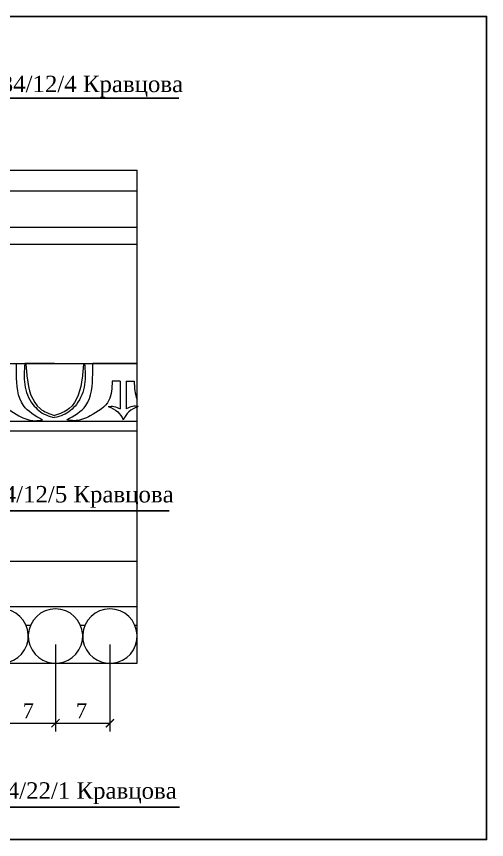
# Model space of a CAD drawing. Header units: millimetres. Extents: x 305054 to 305204, y -92520 to -92420.
# Drawn here: x 305146.8 to 305204, y -92520.2 to -92420.2 of the extents above; entities that cross this region are included whole.
import ezdxf

# ---------------------------------------------------------------- set-up
doc = ezdxf.new("R2010")
doc.units = ezdxf.units.MM
doc.header["$MEASUREMENT"] = 0
doc.layers.add('0.15', color=7, linetype='Continuous', lineweight=15)
doc.layers.add('размеры в модели', color=7, linetype='Continuous')
doc.styles.add('ELECT', font='times.ttf')
doc.styles.get("Standard").update_dxf_attribs({"font": 'times.ttf'})
doc.dimstyles.new('M_1', dxfattribs={"dimtxt": 1.8, "dimasz": 1, "dimexe": 1, "dimexo": 1, "dimgap": 0.6, "dimtad": 1, "dimdec": 0, "dimdsep": 46, "dimtxsty": 'Standard', "dimblk": 'ARCHTICK', "dimcen": -5, "dimclrd": 7, "dimclre": 7, "dimclrt": 7, "dimadec": 0, "dimazin": 0, "dimtfac": 1, "dimtdec": 0, "dimtmove": 0, "dimatfit": 3, "dimfxl": 1, "dimtolj": 1, "dimtzin": 0, "dimlwd": 5, "dimlwe": 5, "dimarcsym": 0})

# ---------------------------------------------------------------- blocks, each defined once
blk = doc.blocks.new('_ArchTick')
at = {"color": 0, "linetype": 'ByBlock', "const_width": 0.15}
blk.add_lwpolyline([(-0.5, -0.5), (0.5, 0.5)], dxfattribs=at)
blk = doc.blocks.new('*D6')
at = {"layer": '0.15', "color": 7, "lineweight": 5, "ltscale": 1000, "transparency": 16777216}
for p, q in [((305151.57, -92496.45), (305151.57, -92507.04)), ((305158.18, -92496.45), (305158.18, -92507.04)), ((305151.57, -92506.04), (305158.18, -92506.04))]:
    blk.add_line(p, q, dxfattribs=at)
at = {"layer": 'Defpoints', "color": 0, "ltscale": 1000, "transparency": 16777216}
for p in [(305151.57, -92495.45), (305158.18, -92495.45), (305158.18, -92506.04)]:
    blk.add_point(p, dxfattribs=at)
at = {"layer": '0.15', "color": 7, "lineweight": 5, "ltscale": 1000, "transparency": 16777216, "rotation": 180}
blk.add_blockref('_ArchTick', (305151.57, -92506.04), dxfattribs=at)
at = {"layer": '0.15', "color": 7, "lineweight": 5, "ltscale": 1000, "transparency": 16777216}
blk.add_blockref('_ArchTick', (305158.18, -92506.04), dxfattribs=at)
at = {"layer": '0.15', "color": 7, "ltscale": 1000, "transparency": 16777216, "insert": (305154.74, -92504.52), "char_height": 1.8, "attachment_point": 5}
blk.add_mtext('\\A1;7', dxfattribs=at)

msp = doc.modelspace()

# ---------------------------------------------------------------- linework, layer by layer
at = {"color": 6, "ltscale": 1000}
msp.add_lwpolyline([(305053.97, -92520.17), (305203.97, -92520.17), (305203.97, -92420.17), (305053.97, -92420.17)], close=True, dxfattribs=at)
at = {"color": 7, "ltscale": 1000}
for points in [[(305166.57, -92430.09), (305118.44, -92430.09), (305096.71, -92451.84)], [(305165.39, -92480.21), (305117.38, -92480.21), (305102.22, -92465.04)], [(305166.65, -92516.24), (305118.94, -92516.24), (305097.21, -92494.49)]]:
    msp.add_lwpolyline(points, dxfattribs=at)
at = {"layer": '0.15', "color": 7, "ltscale": 1000}
for p, q in [((305094.84, -92438.85), (305161.49, -92438.85)), ((305161.49, -92498.74), (305161.49, -92438.85)), ((305094.84, -92441.35), (305161.49, -92441.35)), ((305104.09, -92445.77), (305161.49, -92445.77)), ((305105.96, -92447.82), (305161.49, -92447.82)), ((305106.04, -92462.32), (305161.49, -92462.32)), ((305151.46, -92462.32), (305147.83, -92462.32)), ((305151.46, -92462.32), (305155.1, -92462.32)), ((305161.49, -92462.32), (305156.11, -92462.32)), ((305159.44, -92464.47), (305158.46, -92464.47)), ((305159.44, -92464.47), (305159.44, -92467.84)), ((305160.16, -92464.47), (305161.14, -92464.47)), ((305160.16, -92464.47), (305160.16, -92467.84)), ((305100.12, -92469.32), (305161.49, -92469.32)), ((305100.12, -92470.53), (305161.49, -92470.53))]:
    msp.add_line(p, q, dxfattribs=at)
at = {"layer": '0.15', "color": 7, "ltscale": 1000, "extrusion": (0, 1, 0)}
for p, q in [((305147.98, -92494.11), (305148.55, -92494.11)), ((305154.59, -92494.11), (305155.16, -92494.11)), ((305161.2, -92494.11), (305161.49, -92494.11))]:
    msp.add_line(p, q, dxfattribs=at)
at = {"layer": '0.15', "color": 7, "ltscale": 1000}
for points in [[(305101.6, -92486.35), (305161.49, -92486.35)], [(305101.6, -92491.85), (305161.49, -92491.85)], [(305098.13, -92498.75), (305161.49, -92498.75)]]:
    msp.add_lwpolyline(points, dxfattribs=at)
for centre in [(305144.96, -92495.45), (305151.57, -92495.45), (305158.18, -92495.45)]:
    msp.add_arc(centre, 3.31, 275.0947, 264.9053, dxfattribs=at)
for points, knots in [([(305149.97, -92469.17), (305149.08, -92468.67), (305147.01, -92467.51), (305146.82, -92464.46), (305146.83, -92462.75), (305146.84, -92462.32)], [0, 0, 0, 0, 8.59797, 20.278, 24.14589, 24.14589, 24.14589, 24.14589]), ([(305147.83, -92462.32), (305147.76, -92463.18), (305147.63, -92464.92), (305148.54, -92467.26), (305150.09, -92468.56), (305151.11, -92468.82), (305151.46, -92468.91)], [0, 0, 0, 0, 7.67667, 15.47915, 21.58495, 24.86602, 24.86602, 24.86602, 24.86602]), ([(305147.96, -92462.32), (305148, -92462.9), (305148.13, -92464.8), (305148.86, -92467.74), (305150.83, -92468.43), (305151.46, -92468.65)], [0, 0, 0, 0, 5.26599, 17.38068, 23.23218, 23.23218, 23.23218, 23.23218]), ([(305155.1, -92462.32), (305155.17, -92463.18), (305155.3, -92464.92), (305154.39, -92467.26), (305152.84, -92468.56), (305151.82, -92468.82), (305151.46, -92468.91)], [0, 0, 0, 0, 7.67667, 15.47915, 21.58495, 24.86602, 24.86602, 24.86602, 24.86602]), ([(305154.97, -92462.32), (305154.93, -92462.9), (305154.8, -92464.8), (305154.06, -92467.74), (305152.1, -92468.43), (305151.46, -92468.65)], [0, 0, 0, 0, 5.26599, 17.38068, 23.23218, 23.23218, 23.23218, 23.23218]), ([(305152.96, -92469.17), (305153.84, -92468.67), (305155.92, -92467.51), (305156.11, -92464.46), (305156.1, -92462.75), (305156.09, -92462.32)], [0, 0, 0, 0, 8.59797, 20.278, 24.14589, 24.14589, 24.14589, 24.14589]), ([(305144.47, -92464.47), (305144.5, -92465.3), (305144.57, -92467.16), (305146.84, -92468.61), (305148.7, -92469.41), (305149.69, -92469.22), (305149.99, -92469.16)], [0, 0, 0, 0, 7.03928, 15.83239, 21.94657, 24.6724, 24.6724, 24.6724, 24.6724]), ([(305158.46, -92464.47), (305158.43, -92465.3), (305158.36, -92467.16), (305156.09, -92468.61), (305154.23, -92469.41), (305153.24, -92469.22), (305152.94, -92469.16)], [0, 0, 0, 0, 7.03928, 15.83239, 21.94657, 24.6724, 24.6724, 24.6724, 24.6724]), ([(305157.97, -92467.56), (305158.21, -92467.53), (305158.72, -92467.47), (305159.18, -92467.71), (305159.44, -92467.84)], [0, 0, 0, 0, 2.07404, 4.54828, 4.54828, 4.54828, 4.54828]), ([(305157.97, -92467.56), (305158.39, -92467.73), (305159.2, -92468.05), (305159.61, -92468.81), (305159.8, -92469.17)], [0, 0, 0, 0, 3.92373, 7.49216, 7.49216, 7.49216, 7.49216]), ([(305161.63, -92467.56), (305161.21, -92467.73), (305160.4, -92468.05), (305159.99, -92468.81), (305159.8, -92469.17)], [0, 0, 0, 0, 3.92373, 7.49216, 7.49216, 7.49216, 7.49216]), ([(305161.63, -92467.56), (305161.39, -92467.53), (305160.88, -92467.47), (305160.41, -92467.71), (305160.16, -92467.84)], [0, 0, 0, 0, 2.07404, 4.54828, 4.54828, 4.54828, 4.54828])]:
    msp.add_open_spline(points, degree=3, knots=knots, dxfattribs=at)
msp.add_open_spline([(305161.14, -92464.47), (305161.17, -92465.26), (305161.2, -92466.04), (305161.49, -92466.69)], degree=3, dxfattribs=at)

# ---------------------------------------------------------------- texts
at = {"color": 7, "ltscale": 1000, "style": 'ELECT'}
for s, p in [('Пр спец резной №2034/12/4 Кравцова  ', (305118.35, -92429.36)), ('Пр спец резной №2034/12/5 Кравцова ', (305117.2, -92479.21)), ('фреза Пр спец №2034/22/1 Кравцова ', (305119.02, -92515.21))]:
    msp.add_text(s, height=2, dxfattribs=at).set_placement(p)

# ---------------------------------------------------------------- dimensions: what is measured, and where the dimension line sits
at = {"layer": '0.15', "color": 7, "ltscale": 1000}
dim = msp.add_linear_dim(base=(305158.18, -92506.04), p1=(305151.57, -92495.45), p2=(305158.18, -92495.45), dimstyle='M_1', dxfattribs=at)
dim.commit()
dim.dimension.update_dxf_attribs({"geometry": '*D6', "text_midpoint": (305154.74, -92506.04), "dimtype": 128})
at = {"layer": 'размеры в модели', "color": 7, "ltscale": 1000}
msp.add_linear_dim(base=(305151.57, -92506.02), p1=(305144.96, -92495.45), p2=(305151.57, -92495.45), dimstyle='M_1', dxfattribs=at).render()

doc.saveas('drawing.dxf')
